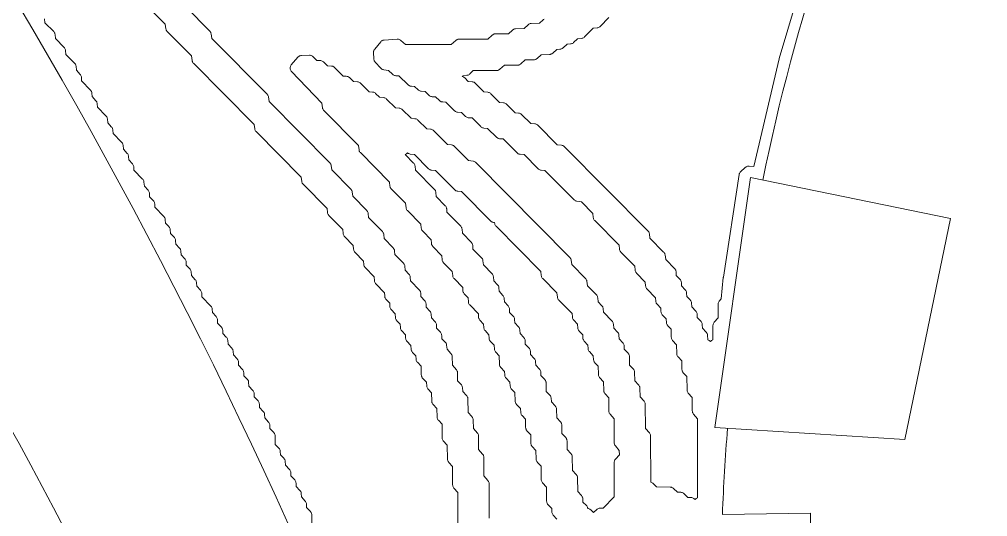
# Model space of a CAD drawing. Header units: inches. Extents: x 36 to 190, y -75 to 56.
# Drawn here: x 41.015 to 45.946, y 43.23 to 45.763 of the extents above; entities that cross this region are included whole.
import ezdxf

# ---------------------------------------------------------------- set-up
doc = ezdxf.new("R2010")
doc.units = ezdxf.units.IN
doc.layers.add('01_ORIGINAL_CAD', color=7, linetype='Continuous', lineweight=20)
doc.layers.add('02_APPROVED_PDF_OUTLINES', color=7, linetype='Continuous', lineweight=15)

# ---------------------------------------------------------------- blocks, each defined once
blk = doc.blocks.new('01_SCALLOP')
at = {"layer": '01_ORIGINAL_CAD'}
for points in [[(44.2832, 37.0838, 0.090917), (40.9305, 45.9685, -0.652582), (40.9305, 49.0108, -0.158741), (45.0035, 48.4251, -0.098355), (47.824, 46.2028), (47.7547, 46.078)], [(47.0869, 44.6297, -0.062406), (47.763, 46.0735), (45.5722, 47.2899, 0.058367), (44.8008, 44.9442, 0.058367)], [(44.6214, 43.6801, 0.010358), (44.595, 43.2412)]]:
    blk.add_lwpolyline(points, format="xyb", dxfattribs=at)
blk.add_lwpolyline([(45.7571, 44.7481), (44.7382, 44.9571), (44.5564, 43.6842), (45.5244, 43.6224)], close=True, dxfattribs=at)
for points in [[(45.0437, 43.247), (44.595, 43.2412)], [(44.8072, 41.4818), (44.7991, 41.881), (45.0612, 41.8863), (45.0437, 43.247)]]:
    blk.add_lwpolyline(points, dxfattribs=at)
blk.add_arc((22.064, 33.1953), 21.6191, 354.05829, 36.03187, dxfattribs=at)
at = {"layer": '02_APPROVED_PDF_OUTLINES'}
for points in [[(43.6874, 45.7646), (43.6845, 45.7627), (43.6819, 45.7604), (43.6646, 45.7432), (43.622, 45.7422), (43.6189, 45.7419), (43.6159, 45.7413), (43.613, 45.7403), (43.6102, 45.739), (43.6077, 45.7373), (43.6053, 45.7353), (43.5853, 45.7163), (43.5424, 45.7153), (43.5393, 45.715), (43.5363, 45.7144), (43.5334, 45.7134), (43.5307, 45.7121), (43.5281, 45.7104), (43.5257, 45.7084), (43.506, 45.6896), (43.4396, 45.6893), (43.4366, 45.6891), (43.4336, 45.6885), (43.4307, 45.6876), (43.428, 45.6863), (43.4254, 45.6848), (43.4231, 45.6829), (43.4003, 45.6627), (43.2539, 45.6623), (43.2508, 45.6621), (43.2479, 45.6615), (43.245, 45.6606), (43.2422, 45.6594), (43.2397, 45.6578), (43.2373, 45.6559), (43.2146, 45.6357), (42.9807, 45.6355), (42.9579, 45.6557), (42.9553, 45.6578), (42.9524, 45.6594), (42.9494, 45.6607), (42.9463, 45.6615), (42.943, 45.662), (42.9397, 45.662), (42.873, 45.6578), (42.8696, 45.6573), (42.8663, 45.6564), (42.8632, 45.6551), (42.8603, 45.6533), (42.8576, 45.6512), (42.8553, 45.6487), (42.8245, 45.6113), (42.8227, 45.6089), (42.8212, 45.6062), (42.8201, 45.6034), (42.8193, 45.6005), (42.8189, 45.5975), (42.8188, 45.5945), (42.82, 45.562), (42.8204, 45.5584), (42.8213, 45.5549), (42.8226, 45.5516), (42.8245, 45.5485), (42.8268, 45.5457), (42.8566, 45.5141), (42.859, 45.5118), (42.8618, 45.5098), (42.8648, 45.5083), (42.8679, 45.5072), (42.8712, 45.5065), (42.8943, 45.5032), (42.9156, 45.483), (42.9184, 45.4807), (42.9214, 45.4789), (42.9247, 45.4775), (42.9282, 45.4766), (42.9317, 45.4761), (42.9482, 45.4754), (42.9951, 45.4296), (42.9974, 45.4276), (42.9999, 45.4259), (43.0026, 45.4246), (43.0055, 45.4235), (43.0084, 45.4228), (43.0114, 45.4225), (43.0279, 45.4218), (43.0455, 45.4043), (43.0481, 45.4021), (43.051, 45.4002), (43.0541, 45.3988), (43.0574, 45.3977), (43.0609, 45.3972), (43.0809, 45.3954), (43.1016, 45.3758), (43.1044, 45.3735), (43.1074, 45.3716), (43.1107, 45.3702), (43.1142, 45.3693), (43.1177, 45.3689), (43.1345, 45.3682), (43.1548, 45.349), (43.1575, 45.3467), (43.1606, 45.3448), (43.1639, 45.3434), (43.1673, 45.3425), (43.1709, 45.3421), (43.1872, 45.3414), (43.2314, 45.2972), (43.234, 45.2949), (43.2369, 45.293), (43.2401, 45.2915), (43.2434, 45.2905), (43.2469, 45.29), (43.2669, 45.2882), (43.2876, 45.2685), (43.2904, 45.2663), (43.2934, 45.2644), (43.2967, 45.263), (43.3002, 45.2621), (43.3037, 45.2617), (43.3201, 45.261), (43.3643, 45.2168), (43.3669, 45.2145), (43.3698, 45.2126), (43.373, 45.2111), (43.3763, 45.2101), (43.3798, 45.2096), (43.3995, 45.2078), (43.4468, 45.1616), (43.4491, 45.1596), (43.4516, 45.1579), (43.4544, 45.1565), (43.4572, 45.1555), (43.4602, 45.1548), (43.4632, 45.1545), (43.4795, 45.1538), (43.5503, 45.0827), (43.5529, 45.0805), (43.5559, 45.0786), (43.559, 45.0771), (43.5624, 45.076), (43.5658, 45.0755), (43.5854, 45.0738), (43.6566, 45.0023), (43.6593, 45), (43.6622, 44.9981), (43.6654, 44.9966), (43.6687, 44.9956), (43.6721, 44.9951), (43.6917, 44.9933), (43.8404, 44.8433), (43.8429, 44.8412), (43.8455, 44.8394), (43.8484, 44.8379), (43.8515, 44.8369), (43.8547, 44.8362), (43.8773, 44.833), (43.9361, 44.7737), (43.9378, 44.7537), (43.9384, 44.7503), (43.9394, 44.747), (43.9408, 44.7439), (43.9427, 44.741), (43.9449, 44.7383), (44.0691, 44.6128), (44.0709, 44.5928), (44.0714, 44.5894), (44.0724, 44.5861), (44.0738, 44.583), (44.0757, 44.58), (44.078, 44.5774), (44.1489, 44.5055), (44.1507, 44.4855), (44.1512, 44.4821), (44.1522, 44.4788), (44.1537, 44.4757), (44.1555, 44.4728), (44.1578, 44.4702), (44.2022, 44.425), (44.2039, 44.405), (44.2045, 44.4016), (44.2055, 44.3983), (44.2069, 44.3952), (44.2088, 44.3923), (44.211, 44.3897), (44.255, 44.345), (44.2557, 44.3282), (44.2561, 44.3247), (44.257, 44.3213), (44.2584, 44.318), (44.2602, 44.315), (44.2624, 44.3122), (44.2816, 44.2917), (44.2824, 44.2745), (44.2828, 44.271), (44.2837, 44.2676), (44.285, 44.2644), (44.2869, 44.2613), (44.2891, 44.2586), (44.3087, 44.2376), (44.3105, 44.2172), (44.311, 44.2138), (44.312, 44.2106), (44.3134, 44.2074), (44.3153, 44.2046), (44.3175, 44.2019), (44.3345, 44.1844), (44.3349, 44.1441), (44.3351, 44.1405), (44.3359, 44.1371), (44.3372, 44.1338), (44.3389, 44.1306), (44.341, 44.1278), (44.3614, 44.1046), (44.3624, 44.0604), (44.3627, 44.0574), (44.3633, 44.0544), (44.3642, 44.0515), (44.3656, 44.0488), (44.3672, 44.0463), (44.3691, 44.0439), (44.3881, 44.0236), (44.3891, 43.9799), (44.3894, 43.9769), (44.39, 43.9739), (44.3909, 43.971), (44.3923, 43.9683), (44.3939, 43.9658), (44.3958, 43.9634), (44.4146, 43.9433), (44.415, 43.8758), (44.4153, 43.8722), (44.416, 43.8688), (44.4173, 43.8654), (44.419, 43.8623), (44.4212, 43.8595), (44.4414, 43.8364), (44.4417, 43.7685), (44.442, 43.7649), (44.4428, 43.7614), (44.4441, 43.7581), (44.4458, 43.755), (44.4479, 43.7521), (44.4681, 43.7291), (44.4688, 43.326), (44.4682, 43.3258), (44.4651, 43.3244), (44.4622, 43.3227), (44.4595, 43.3205), (44.4558, 43.317), (44.4521, 43.3205), (44.4493, 43.3227), (44.4463, 43.3245), (44.443, 43.3259), (44.4396, 43.3268), (44.4361, 43.3272), (44.4194, 43.3279), (44.3991, 43.3472), (44.3963, 43.3494), (44.3933, 43.3513), (44.39, 43.3527), (44.3865, 43.3536), (44.383, 43.354), (44.3663, 43.3547), (44.346, 43.374), (44.3436, 43.3759), (44.341, 43.3776), (44.3382, 43.379), (44.3352, 43.38), (44.3322, 43.3806), (44.3291, 43.3808), (44.2601, 43.3818), (44.2427, 43.3989), (44.2403, 43.4011), (44.2376, 43.4029), (44.2346, 43.4043), (44.2315, 43.4053), (44.2301, 43.4056), (44.2294, 43.6401), (44.2292, 43.6437), (44.2284, 43.6472), (44.2271, 43.6505), (44.2254, 43.6536), (44.2232, 43.6565), (44.2031, 43.6795), (44.2026, 43.8012), (44.2023, 43.8047), (44.2015, 43.8082), (44.2003, 43.8115), (44.1985, 43.8147), (44.1964, 43.8175), (44.176, 43.8408), (44.175, 43.8849), (44.1748, 43.8879), (44.1742, 43.8909), (44.1732, 43.8938), (44.1719, 43.8965), (44.1702, 43.8991), (44.1683, 43.9014), (44.1493, 43.9217), (44.1483, 43.9654), (44.1481, 43.9684), (44.1475, 43.9714), (44.1465, 43.9743), (44.1452, 43.977), (44.1435, 43.9796), (44.1416, 43.9819), (44.1226, 44.0022), (44.1216, 44.0459), (44.1214, 44.0489), (44.1208, 44.0519), (44.1198, 44.0548), (44.1185, 44.0575), (44.1168, 44.0601), (44.1149, 44.0624), (44.0957, 44.083), (44.095, 44.1001), (44.0946, 44.1036), (44.0937, 44.107), (44.0923, 44.1103), (44.0905, 44.1133), (44.0883, 44.1161), (44.0691, 44.1366), (44.0683, 44.1538), (44.0679, 44.1573), (44.067, 44.1607), (44.0657, 44.164), (44.0638, 44.167), (44.0616, 44.1697), (44.042, 44.1907), (44.0402, 44.2111), (44.0397, 44.2145), (44.0387, 44.2178), (44.0373, 44.2209), (44.0354, 44.2238), (44.0332, 44.2264), (43.9892, 44.2711), (43.9884, 44.2879), (43.988, 44.2914), (43.9871, 44.2948), (43.9858, 44.2981), (43.984, 44.3011), (43.9817, 44.3039), (43.9621, 44.3249), (43.9603, 44.3452), (43.9598, 44.3486), (43.9588, 44.3519), (43.9574, 44.3551), (43.9555, 44.358), (43.9533, 44.3606), (43.9084, 44.4062), (43.9051, 44.4293), (43.9045, 44.4324), (43.9034, 44.4354), (43.902, 44.4383), (43.9002, 44.441), (43.8981, 44.4434), (43.8285, 44.5136), (43.8253, 44.5366), (43.8246, 44.5397), (43.8236, 44.5427), (43.8222, 44.5456), (43.8204, 44.5483), (43.8183, 44.5507), (43.3396, 45.0335), (43.3371, 45.0356), (43.3345, 45.0374), (43.3316, 45.0389), (43.3285, 45.0399), (43.3253, 45.0406), (43.3027, 45.0438), (43.2309, 45.1158), (43.2283, 45.1181), (43.2253, 45.12), (43.2222, 45.1215), (43.2188, 45.1225), (43.2154, 45.1231), (43.1958, 45.1248), (43.1246, 45.1963), (43.1219, 45.1986), (43.119, 45.2005), (43.1159, 45.2019), (43.1125, 45.203), (43.1091, 45.2035), (43.0894, 45.2053), (43.0448, 45.2499), (43.0422, 45.2522), (43.0393, 45.2541), (43.0361, 45.2556), (43.0328, 45.2566), (43.0293, 45.2571), (43.0097, 45.2589), (42.9651, 45.3035), (42.9624, 45.3058), (42.9595, 45.3077), (42.9564, 45.3092), (42.953, 45.3102), (42.9496, 45.3108), (42.93, 45.3125), (42.8853, 45.3572), (42.8827, 45.3594), (42.8798, 45.3613), (42.8766, 45.3628), (42.8733, 45.3638), (42.8699, 45.3644), (42.8499, 45.3661), (42.8291, 45.3858), (42.8263, 45.3881), (42.8233, 45.3899), (42.82, 45.3913), (42.8165, 45.3922), (42.813, 45.3927), (42.7967, 45.3934), (42.7525, 45.4376), (42.7498, 45.4399), (42.7469, 45.4418), (42.7438, 45.4432), (42.7404, 45.4443), (42.737, 45.4448), (42.717, 45.4466), (42.6962, 45.4662), (42.6935, 45.4685), (42.6904, 45.4704), (42.6871, 45.4718), (42.6837, 45.4727), (42.6801, 45.4731), (42.6638, 45.4738), (42.6196, 45.518), (42.617, 45.5203), (42.614, 45.5222), (42.6109, 45.5237), (42.6076, 45.5247), (42.6041, 45.5252), (42.5841, 45.527), (42.5634, 45.5467), (42.5606, 45.5489), (42.5575, 45.5508), (42.5543, 45.5522), (42.5508, 45.5531), (42.5473, 45.5535), (42.5305, 45.5542), (42.5102, 45.5735), (42.5077, 45.5756), (42.5049, 45.5773), (42.5019, 45.5787), (42.4987, 45.5797), (42.4954, 45.5802), (42.4921, 45.5803), (42.4514, 45.5789), (42.448, 45.5785), (42.4446, 45.5777), (42.4414, 45.5764), (42.4384, 45.5746), (42.4356, 45.5725), (42.4332, 45.57), (42.4001, 45.5307), (42.3981, 45.528), (42.3965, 45.5251), (42.3953, 45.522), (42.3946, 45.5188), (42.3942, 45.5155), (42.3943, 45.5121), (42.3949, 45.5089), (42.3959, 45.5057), (42.3972, 45.5027), (42.399, 45.4999), (42.4011, 45.4973), (42.5552, 45.336), (42.5584, 45.3128), (42.5591, 45.3096), (42.5601, 45.3066), (42.5616, 45.3037), (42.5633, 45.3011), (42.5654, 45.2987), (42.7414, 45.1212), (42.7447, 45.0982), (42.7453, 45.0951), (42.7463, 45.092), (42.7478, 45.0892), (42.7496, 45.0865), (42.7517, 45.0841), (42.9005, 44.934), (42.9023, 44.914), (42.9028, 44.9106), (42.9038, 44.9073), (42.9053, 44.9042), (42.9071, 44.9013), (42.9094, 44.8986), (42.9809, 44.8262), (42.9841, 44.8031), (42.9848, 44.8), (42.9858, 44.797), (42.9872, 44.7941), (42.989, 44.7914), (42.9911, 44.789), (43.0602, 44.7194), (43.062, 44.6994), (43.0625, 44.696), (43.0635, 44.6927), (43.0649, 44.6896), (43.0668, 44.6867), (43.069, 44.6841), (43.113, 44.6394), (43.1138, 44.6226), (43.1141, 44.6196), (43.1147, 44.6167), (43.1158, 44.6138), (43.1171, 44.6111), (43.1188, 44.6086), (43.1207, 44.6063), (43.1667, 44.5586), (43.1684, 44.5384), (43.169, 44.535), (43.17, 44.5317), (43.1714, 44.5286), (43.1733, 44.5257), (43.1755, 44.5231), (43.2199, 44.478), (43.2217, 44.458), (43.2222, 44.4546), (43.2232, 44.4513), (43.2247, 44.4481), (43.2265, 44.4452), (43.2288, 44.4426), (43.2727, 44.3979), (43.2735, 44.3811), (43.2739, 44.3776), (43.2748, 44.3742), (43.2762, 44.371), (43.278, 44.3679), (43.2802, 44.3652), (43.2998, 44.3442), (43.3016, 44.3238), (43.3021, 44.3204), (43.3031, 44.3171), (43.3046, 44.314), (43.3064, 44.3111), (43.3087, 44.3085), (43.3526, 44.2638), (43.3534, 44.247), (43.3538, 44.2435), (43.3547, 44.2401), (43.356, 44.2368), (43.3579, 44.2338), (43.3601, 44.231), (43.3793, 44.2105), (43.38, 44.1933), (43.3804, 44.1898), (43.3813, 44.1864), (43.3827, 44.1832), (43.3845, 44.1801), (43.3867, 44.1774), (43.4059, 44.1568), (43.4067, 44.1397), (43.4071, 44.1362), (43.408, 44.1327), (43.4093, 44.1295), (43.4111, 44.1265), (43.4134, 44.1237), (43.433, 44.1027), (43.4348, 44.0824), (43.4353, 44.079), (43.4363, 44.0757), (43.4377, 44.0726), (43.4395, 44.0697), (43.4418, 44.0671), (43.459, 44.0494), (43.46, 44.006), (43.4602, 44.003), (43.4609, 44.0001), (43.4618, 43.9972), (43.4632, 43.9945), (43.4648, 43.9919), (43.4667, 43.9896), (43.4859, 43.969), (43.4867, 43.9519), (43.4871, 43.9483), (43.488, 43.9449), (43.4893, 43.9417), (43.4911, 43.9386), (43.4934, 43.9359), (43.513, 43.9149), (43.5147, 43.8945), (43.5153, 43.8912), (43.5163, 43.8879), (43.5177, 43.8848), (43.5195, 43.8819), (43.5218, 43.8793), (43.539, 43.8616), (43.54, 43.8182), (43.5402, 43.8152), (43.5409, 43.8122), (43.5418, 43.8094), (43.5431, 43.8066), (43.5448, 43.8041), (43.5467, 43.8017), (43.5663, 43.7808), (43.5681, 43.7604), (43.5686, 43.757), (43.5696, 43.7537), (43.571, 43.7506), (43.5729, 43.7477), (43.5751, 43.7451), (43.5923, 43.7274), (43.5933, 43.6841), (43.5936, 43.681), (43.5942, 43.6781), (43.5952, 43.6752), (43.5965, 43.6725), (43.5981, 43.6699), (43.6, 43.6676), (43.619, 43.6473), (43.62, 43.6036), (43.6203, 43.6005), (43.6209, 43.5976), (43.6219, 43.5947), (43.6232, 43.592), (43.6248, 43.5894), (43.6267, 43.5871), (43.6457, 43.5668), (43.6467, 43.5231), (43.647, 43.52), (43.6476, 43.5171), (43.6486, 43.5142), (43.6499, 43.5115), (43.6515, 43.5089), (43.6534, 43.5066), (43.6722, 43.4864), (43.6726, 43.419), (43.6729, 43.4154), (43.6737, 43.4119), (43.6749, 43.4086), (43.6767, 43.4055), (43.6788, 43.4026), (43.6991, 43.3795), (43.7002, 43.3086), (43.7005, 43.3055), (43.7011, 43.3025), (43.702, 43.2996), (43.7033, 43.2968), (43.705, 43.2943), (43.7069, 43.2919), (43.7261, 43.2714), (43.7269, 43.2542), (43.7273, 43.2507), (43.7282, 43.2473), (43.7296, 43.244), (43.7314, 43.241), (43.7336, 43.2382), (43.7528, 43.2177)], [(43.4076, 43.2221), (43.407, 43.3979), (43.4067, 43.4015), (43.406, 43.405), (43.4047, 43.4083), (43.403, 43.4115), (43.4008, 43.4143), (43.3807, 43.4374), (43.3802, 43.5322), (43.3799, 43.5357), (43.3792, 43.5392), (43.3779, 43.5425), (43.3762, 43.5457), (43.374, 43.5485), (43.3538, 43.5716), (43.3535, 43.6395), (43.3532, 43.6431), (43.3524, 43.6465), (43.3512, 43.6499), (43.3494, 43.653), (43.3473, 43.6558), (43.3269, 43.6791), (43.3259, 43.7232), (43.3257, 43.7263), (43.325, 43.7292), (43.3241, 43.7321), (43.3228, 43.7348), (43.3211, 43.7374), (43.3192, 43.7397), (43.3003, 43.76), (43.2992, 43.8304), (43.2989, 43.8335), (43.2983, 43.8365), (43.2974, 43.8394), (43.296, 43.8421), (43.2944, 43.8447), (43.2925, 43.8471), (43.2729, 43.8681), (43.2711, 43.8884), (43.2705, 43.8918), (43.2695, 43.8951), (43.2681, 43.8982), (43.2663, 43.9011), (43.2641, 43.9037), (43.247, 43.9212), (43.2467, 43.9616), (43.2464, 43.9651), (43.2456, 43.9686), (43.2444, 43.9719), (43.2426, 43.975), (43.2405, 43.9778), (43.2201, 44.0011), (43.2191, 44.0452), (43.2189, 44.0483), (43.2183, 44.0512), (43.2173, 44.0541), (43.216, 44.0568), (43.2143, 44.0594), (43.2124, 44.0617), (43.1928, 44.0827), (43.191, 44.1031), (43.1905, 44.1065), (43.1895, 44.1098), (43.1881, 44.1129), (43.1862, 44.1158), (43.184, 44.1184), (43.1666, 44.1363), (43.1658, 44.1531), (43.1654, 44.1566), (43.1645, 44.16), (43.1631, 44.1633), (43.1613, 44.1663), (43.1591, 44.1691), (43.1399, 44.1896), (43.1392, 44.2068), (43.1388, 44.2103), (43.1379, 44.2137), (43.1365, 44.2169), (43.1347, 44.22), (43.1325, 44.2227), (43.1133, 44.2433), (43.1125, 44.2604), (43.1121, 44.2639), (43.1112, 44.2673), (43.1099, 44.2706), (43.108, 44.2736), (43.1058, 44.2764), (43.0866, 44.2969), (43.0859, 44.3141), (43.0855, 44.3176), (43.0846, 44.321), (43.0832, 44.3243), (43.0814, 44.3273), (43.0792, 44.33), (43.06, 44.3506), (43.0592, 44.3677), (43.0589, 44.3707), (43.0582, 44.3737), (43.0572, 44.3765), (43.0559, 44.3792), (43.0542, 44.3817), (43.0523, 44.384), (43.0067, 44.4313), (43.006, 44.4482), (43.0056, 44.4517), (43.0047, 44.4551), (43.0033, 44.4584), (43.0015, 44.4614), (42.9993, 44.4642), (42.9797, 44.4852), (42.9779, 44.5055), (42.9774, 44.5089), (42.9764, 44.5122), (42.9749, 44.5154), (42.9731, 44.5183), (42.9708, 44.5209), (42.9268, 44.5656), (42.9261, 44.5824), (42.9258, 44.5854), (42.9251, 44.5883), (42.9241, 44.5911), (42.9228, 44.5938), (42.9211, 44.5963), (42.9191, 44.5986), (42.8732, 44.6463), (42.8714, 44.6665), (42.8709, 44.6699), (42.8699, 44.6732), (42.8684, 44.6763), (42.8666, 44.6792), (42.8643, 44.6819), (42.7933, 44.7538), (42.7916, 44.7738), (42.791, 44.7772), (42.79, 44.7805), (42.7886, 44.7836), (42.7867, 44.7865), (42.7845, 44.7892), (42.713, 44.8616), (42.7098, 44.8847), (42.7091, 44.8878), (42.7081, 44.8908), (42.7066, 44.8937), (42.7049, 44.8964), (42.7027, 44.8988), (42.6066, 44.9958), (42.6033, 45.0188), (42.6027, 45.0219), (42.6016, 45.0249), (42.6002, 45.0278), (42.5984, 45.0305), (42.5963, 45.0329), (42.2874, 45.3445), (42.2841, 45.3675), (42.2835, 45.3706), (42.2824, 45.3736), (42.281, 45.3765), (42.2792, 45.3792), (42.2771, 45.3816), (41.9948, 45.6663), (41.9915, 45.6893), (41.9909, 45.6925), (41.9898, 45.6955), (41.9884, 45.6984), (41.9866, 45.701), (41.9845, 45.7034), (41.8622, 45.8268)], [(41.6866, 45.8103), (41.7581, 45.7378), (41.7613, 45.7148), (41.762, 45.7117), (41.763, 45.7086), (41.7645, 45.7058), (41.7662, 45.7031), (41.7683, 45.7007), (41.8911, 45.5768), (41.8944, 45.5539), (41.895, 45.5507), (41.8961, 45.5477), (41.8975, 45.5448), (41.8993, 45.5421), (41.9014, 45.5397), (42.2103, 45.2282), (42.2136, 45.2052), (42.2142, 45.202), (42.2153, 45.199), (42.2167, 45.1961), (42.2185, 45.1935), (42.2206, 45.191), (42.4497, 44.9599), (42.453, 44.9369), (42.4536, 44.9338), (42.4547, 44.9308), (42.4561, 44.9279), (42.4579, 44.9252), (42.46, 44.9228), (42.5823, 44.7995), (42.584, 44.7796), (42.5845, 44.7762), (42.5856, 44.7728), (42.587, 44.7697), (42.5889, 44.7668), (42.5911, 44.7642), (42.6621, 44.6923), (42.6638, 44.6723), (42.6644, 44.6689), (42.6654, 44.6656), (42.6668, 44.6624), (42.6687, 44.6595), (42.6709, 44.6569), (42.7153, 44.6118), (42.7171, 44.5918), (42.7176, 44.5884), (42.7186, 44.5851), (42.7201, 44.582), (42.7219, 44.5791), (42.7242, 44.5764), (42.7681, 44.5317), (42.7689, 44.515), (42.7692, 44.512), (42.7699, 44.509), (42.7709, 44.5062), (42.7722, 44.5035), (42.7739, 44.501), (42.7759, 44.4987), (42.8218, 44.451), (42.8236, 44.4308), (42.8241, 44.4274), (42.8251, 44.4241), (42.8266, 44.421), (42.8284, 44.4181), (42.8307, 44.4155), (42.8746, 44.3708), (42.8754, 44.354), (42.8758, 44.3505), (42.8767, 44.3471), (42.878, 44.3438), (42.8799, 44.3408), (42.8821, 44.338), (42.9013, 44.3175), (42.902, 44.3003), (42.9024, 44.2968), (42.9033, 44.2934), (42.9047, 44.2902), (42.9065, 44.2871), (42.9087, 44.2844), (42.9283, 44.2634), (42.9301, 44.243), (42.9306, 44.2396), (42.9316, 44.2364), (42.9331, 44.2332), (42.9349, 44.2304), (42.9371, 44.2278), (42.9546, 44.2099), (42.9553, 44.193), (42.9557, 44.1895), (42.9566, 44.1861), (42.958, 44.1828), (42.9598, 44.1798), (42.962, 44.1771), (42.9812, 44.1565), (42.982, 44.1394), (42.9824, 44.1358), (42.9833, 44.1324), (42.9846, 44.1292), (42.9864, 44.1261), (42.9887, 44.1234), (43.0083, 44.1024), (43.01, 44.082), (43.0106, 44.0787), (43.0116, 44.0754), (43.013, 44.0723), (43.0148, 44.0694), (43.0171, 44.0668), (43.0345, 44.0489), (43.0353, 44.032), (43.0357, 44.0285), (43.0366, 44.0251), (43.0379, 44.0219), (43.0397, 44.0188), (43.042, 44.0161), (43.0609, 43.9958), (43.0619, 43.9521), (43.0622, 43.949), (43.0628, 43.9461), (43.0638, 43.9432), (43.0651, 43.9405), (43.0667, 43.9379), (43.0687, 43.9356), (43.0882, 43.9146), (43.09, 43.8942), (43.0906, 43.8908), (43.0916, 43.8876), (43.093, 43.8844), (43.0948, 43.8816), (43.097, 43.879), (43.1143, 43.8613), (43.1153, 43.8179), (43.1155, 43.8149), (43.1161, 43.8119), (43.1171, 43.809), (43.1184, 43.8063), (43.1201, 43.8038), (43.122, 43.8014), (43.141, 43.7811), (43.142, 43.7374), (43.1422, 43.7344), (43.1428, 43.7314), (43.1438, 43.7285), (43.1451, 43.7258), (43.1468, 43.7233), (43.1487, 43.7209), (43.1675, 43.7008), (43.1679, 43.6333), (43.1681, 43.6297), (43.1689, 43.6263), (43.1702, 43.6229), (43.1719, 43.6198), (43.1741, 43.617), (43.1943, 43.5938), (43.1955, 43.5229), (43.1957, 43.5199), (43.1963, 43.5169), (43.1973, 43.5139), (43.1986, 43.5112), (43.2002, 43.5086), (43.2022, 43.5062), (43.221, 43.4861), (43.2214, 43.3918), (43.2217, 43.3882), (43.2225, 43.3848), (43.2237, 43.3814), (43.2255, 43.3783), (43.2276, 43.3755), (43.2478, 43.3524), (43.2484, 43.1771)], [(42.505, 43.1961), (42.504, 43.2395), (42.5037, 43.2425), (42.5031, 43.2455), (42.5021, 43.2484), (42.5008, 43.2511), (42.4992, 43.2537), (42.4972, 43.256), (42.4781, 43.2765), (42.4773, 43.2937), (42.4769, 43.2972), (42.476, 43.3006), (42.4746, 43.3039), (42.4728, 43.3069), (42.4706, 43.3097), (42.4514, 43.3302), (42.4507, 43.3474), (42.4502, 43.3509), (42.4494, 43.3543), (42.448, 43.3575), (42.4462, 43.3606), (42.444, 43.3633), (42.4248, 43.3839), (42.424, 43.401), (42.4236, 43.4045), (42.4227, 43.4079), (42.4213, 43.4112), (42.4195, 43.4142), (42.4173, 43.417), (42.3981, 43.4375), (42.3974, 43.4547), (42.397, 43.4582), (42.3961, 43.4616), (42.3947, 43.4649), (42.3929, 43.4679), (42.3907, 43.4706), (42.3711, 43.4916), (42.3693, 43.512), (42.3687, 43.5154), (42.3677, 43.5187), (42.3663, 43.5218), (42.3645, 43.5247), (42.3623, 43.5273), (42.3448, 43.5452), (42.3441, 43.562), (42.3437, 43.5655), (42.3428, 43.5689), (42.3414, 43.5722), (42.3396, 43.5752), (42.3374, 43.578), (42.3184, 43.5983), (42.3174, 43.642), (42.3171, 43.645), (42.3165, 43.648), (42.3155, 43.6508), (42.3142, 43.6536), (42.3126, 43.6561), (42.3107, 43.6585), (42.2915, 43.679), (42.2907, 43.6962), (42.2903, 43.6997), (42.2894, 43.7031), (42.2881, 43.7063), (42.2862, 43.7094), (42.284, 43.7121), (42.2648, 43.7327), (42.2641, 43.7498), (42.2637, 43.7533), (42.2628, 43.7567), (42.2614, 43.76), (42.2596, 43.763), (42.2574, 43.7658), (42.2382, 43.7863), (42.2374, 43.8035), (42.237, 43.807), (42.2361, 43.8104), (42.2348, 43.8137), (42.2329, 43.8167), (42.2307, 43.8194), (42.2115, 43.84), (42.2108, 43.8571), (42.2104, 43.8607), (42.2095, 43.8641), (42.2081, 43.8673), (42.2063, 43.8704), (42.2041, 43.8731), (42.1845, 43.8941), (42.1827, 43.9145), (42.1822, 43.9178), (42.1812, 43.9211), (42.1797, 43.9242), (42.1779, 43.9271), (42.1757, 43.9297), (42.1582, 43.9476), (42.1575, 43.9645), (42.1571, 43.968), (42.1562, 43.9714), (42.1548, 43.9746), (42.153, 43.9777), (42.1508, 43.9804), (42.1316, 44.001), (42.1308, 44.0181), (42.1304, 44.0216), (42.1295, 44.025), (42.1282, 44.0283), (42.1264, 44.0313), (42.1241, 44.0341), (42.105, 44.0546), (42.1042, 44.0718), (42.1038, 44.0753), (42.1029, 44.0787), (42.1015, 44.082), (42.0997, 44.085), (42.0975, 44.0877), (42.0779, 44.1087), (42.0761, 44.1291), (42.0756, 44.1325), (42.0746, 44.1358), (42.0732, 44.1389), (42.0713, 44.1418), (42.0691, 44.1444), (42.0517, 44.1623), (42.0509, 44.1791), (42.0505, 44.1826), (42.0496, 44.186), (42.0482, 44.1893), (42.0464, 44.1923), (42.0442, 44.1951), (42.025, 44.2156), (42.0243, 44.2328), (42.0239, 44.2363), (42.023, 44.2397), (42.0216, 44.2429), (42.0198, 44.246), (42.0176, 44.2487), (41.9984, 44.2693), (41.9976, 44.2864), (41.9973, 44.2894), (41.9966, 44.2923), (41.9956, 44.2952), (41.9943, 44.2979), (41.9926, 44.3004), (41.9906, 44.3027), (41.9451, 44.35), (41.9444, 44.3669), (41.944, 44.3704), (41.9431, 44.3738), (41.9417, 44.3771), (41.9399, 44.3801), (41.9377, 44.3829), (41.9185, 44.4034), (41.9177, 44.4206), (41.9173, 44.4241), (41.9164, 44.4275), (41.9151, 44.4307), (41.9132, 44.4338), (41.911, 44.4365), (41.8914, 44.4575), (41.8896, 44.4779), (41.8891, 44.4813), (41.8881, 44.4845), (41.8867, 44.4877), (41.8848, 44.4905), (41.8826, 44.4931), (41.8652, 44.511), (41.8644, 44.5279), (41.864, 44.5314), (41.8631, 44.5348), (41.8618, 44.5381), (41.8599, 44.5411), (41.8577, 44.5438), (41.8385, 44.5644), (41.8378, 44.5815), (41.8374, 44.5851), (41.8365, 44.5885), (41.8351, 44.5917), (41.8333, 44.5948), (41.8311, 44.5975), (41.8119, 44.618), (41.8111, 44.6352), (41.8107, 44.6387), (41.8098, 44.6421), (41.8085, 44.6454), (41.8067, 44.6484), (41.8044, 44.6512), (41.7848, 44.6721), (41.783, 44.6925), (41.7825, 44.6959), (41.7815, 44.6992), (41.7801, 44.7023), (41.7783, 44.7052), (41.776, 44.7078), (41.7586, 44.7257), (41.7578, 44.7425), (41.7575, 44.7455), (41.7569, 44.7484), (41.7558, 44.7513), (41.7545, 44.754), (41.7528, 44.7565), (41.7509, 44.7588), (41.7054, 44.8061), (41.7046, 44.823), (41.7042, 44.8265), (41.7033, 44.8299), (41.7019, 44.8332), (41.7001, 44.8362), (41.6979, 44.839), (41.6787, 44.8595), (41.678, 44.8767), (41.6776, 44.8802), (41.6767, 44.8836), (41.6753, 44.8868), (41.6735, 44.8899), (41.6713, 44.8926), (41.6517, 44.9136), (41.6499, 44.934), (41.6493, 44.9374), (41.6483, 44.9407), (41.6469, 44.9438), (41.645, 44.9467), (41.6428, 44.9493), (41.5988, 44.994), (41.5981, 45.0108), (41.5977, 45.0143), (41.5968, 45.0177), (41.5954, 45.021), (41.5936, 45.024), (41.5914, 45.0268), (41.5722, 45.0473), (41.5714, 45.0645), (41.571, 45.068), (41.5701, 45.0714), (41.5688, 45.0746), (41.5669, 45.0777), (41.5647, 45.0804), (41.5451, 45.1014), (41.5433, 45.1218), (41.5428, 45.1252), (41.5418, 45.1285), (41.5404, 45.1316), (41.5385, 45.1345), (41.5362, 45.1371), (41.4923, 45.1818), (41.4915, 45.1986), (41.4911, 45.2021), (41.4902, 45.2055), (41.4889, 45.2088), (41.4871, 45.2118), (41.4848, 45.2146), (41.4652, 45.2356), (41.4634, 45.2559), (41.4629, 45.2593), (41.4619, 45.2626), (41.4605, 45.2658), (41.4586, 45.2687), (41.4564, 45.2713), (41.4124, 45.316), (41.4116, 45.3328), (41.4112, 45.3363), (41.4103, 45.3397), (41.409, 45.3429), (41.4072, 45.346), (41.4049, 45.3487), (41.3858, 45.3692), (41.385, 45.3864), (41.3847, 45.3894), (41.384, 45.3923), (41.383, 45.3952), (41.3816, 45.3978), (41.38, 45.4003), (41.378, 45.4026), (41.3325, 45.4499), (41.3318, 45.4669), (41.3314, 45.4704), (41.3305, 45.4738), (41.3291, 45.4771), (41.3273, 45.4801), (41.3251, 45.4828), (41.3055, 45.5038), (41.3037, 45.5242), (41.3031, 45.5276), (41.3021, 45.5309), (41.3007, 45.534), (41.2988, 45.5369), (41.2966, 45.5395), (41.2522, 45.5847), (41.2504, 45.6047), (41.2499, 45.6081), (41.2489, 45.6114), (41.2474, 45.6145), (41.2456, 45.6174), (41.2433, 45.62), (41.1989, 45.6652), (41.1972, 45.6852), (41.1966, 45.6886), (41.1956, 45.6919), (41.1942, 45.695), (41.1923, 45.6979), (41.1901, 45.7005), (41.1457, 45.7456), (41.1439, 45.7656)], [(45.0605, 46.1567), (44.8845, 45.5639), (44.8841, 45.5625), (44.7552, 45.0128), (44.7316, 45.0156), (44.7284, 45.0157), (44.7253, 45.0155), (44.7223, 45.0149), (44.7193, 45.0139), (44.7165, 45.0126), (44.7139, 45.0109), (44.7115, 45.0089), (44.688, 44.9867), (44.6857, 44.9843), (44.6838, 44.9816), (44.6823, 44.9787), (44.6812, 44.9756), (44.6805, 44.9723), (44.6, 44.4493), (44.5998, 44.448), (44.5892, 44.3398), (44.5789, 44.3269), (44.577, 44.3241), (44.5755, 44.3212), (44.5743, 44.318), (44.5737, 44.3147), (44.5734, 44.3113), (44.5733, 44.2434), (44.5532, 44.2203), (44.5511, 44.2175), (44.5494, 44.2143), (44.5481, 44.211), (44.5474, 44.2075), (44.5471, 44.2039), (44.547, 44.1313), (44.5463, 44.1311), (44.5432, 44.1297), (44.5403, 44.1279), (44.5376, 44.1258), (44.5339, 44.1223), (44.5302, 44.1258), (44.5275, 44.1279), (44.5246, 44.1297), (44.5215, 44.131), (44.5202, 44.1314), (44.5196, 44.1537), (44.5193, 44.1567), (44.5187, 44.1596), (44.5177, 44.1625), (44.5164, 44.1652), (44.5148, 44.1677), (44.5129, 44.1701), (44.4937, 44.1906), (44.4929, 44.2078), (44.4925, 44.2113), (44.4916, 44.2147), (44.4903, 44.218), (44.4885, 44.221), (44.4862, 44.2237), (44.467, 44.2443), (44.4663, 44.2614), (44.4659, 44.2649), (44.465, 44.2684), (44.4636, 44.2716), (44.4618, 44.2746), (44.4596, 44.2774), (44.44, 44.2984), (44.4382, 44.3188), (44.4377, 44.3221), (44.4367, 44.3254), (44.4352, 44.3285), (44.4334, 44.3314), (44.4312, 44.334), (44.4137, 44.3519), (44.413, 44.3688), (44.4126, 44.3723), (44.4117, 44.3757), (44.4103, 44.3789), (44.4085, 44.382), (44.4063, 44.3847), (44.3871, 44.4053), (44.3863, 44.4224), (44.3859, 44.4259), (44.385, 44.4293), (44.3837, 44.4326), (44.3819, 44.4356), (44.3796, 44.4384), (44.3605, 44.4589), (44.3597, 44.4761), (44.3594, 44.4791), (44.3587, 44.482), (44.3577, 44.4848), (44.3563, 44.4875), (44.3547, 44.49), (44.3527, 44.4923), (44.3063, 44.5406), (44.303, 44.5638), (44.3024, 44.5669), (44.3013, 44.5699), (44.2999, 44.5728), (44.2981, 44.5755), (44.296, 44.5779), (44.2264, 44.6481), (44.2232, 44.6711), (44.2225, 44.6742), (44.2215, 44.6772), (44.2201, 44.6801), (44.2183, 44.6828), (44.2162, 44.6852), (43.7907, 45.1143), (43.7882, 45.1165), (43.7856, 45.1183), (43.7827, 45.1197), (43.7796, 45.1208), (43.7764, 45.1215), (43.7538, 45.1247), (43.6554, 45.2235), (43.6528, 45.2258), (43.6499, 45.2277), (43.6467, 45.2292), (43.6434, 45.2302), (43.6399, 45.2308), (43.6201, 45.2325), (43.5728, 45.2788), (43.5705, 45.2807), (43.568, 45.2824), (43.5653, 45.2838), (43.5624, 45.2849), (43.5595, 45.2855), (43.5564, 45.2859), (43.5401, 45.2866), (43.4959, 45.3308), (43.4933, 45.3331), (43.4904, 45.335), (43.4872, 45.3364), (43.4839, 45.3374), (43.4804, 45.338), (43.4608, 45.3397), (43.4162, 45.3844), (43.4135, 45.3867), (43.4106, 45.3886), (43.4075, 45.39), (43.4041, 45.3911), (43.4007, 45.3916), (43.3811, 45.3934), (43.3364, 45.438), (43.3338, 45.4403), (43.3309, 45.4422), (43.3277, 45.4437), (43.3244, 45.4447), (43.321, 45.4452), (43.3013, 45.447), (43.2832, 45.4649), (43.2808, 45.467), (43.278, 45.4688), (43.2751, 45.4703), (43.272, 45.4713), (43.2706, 45.4716), (43.2706, 45.472), (43.2747, 45.4761), (43.2943, 45.4779), (43.2977, 45.4785), (43.301, 45.4795), (43.3042, 45.4809), (43.3071, 45.4828), (43.3097, 45.4851), (43.3268, 45.5021), (43.4459, 45.5025), (43.4489, 45.5027), (43.4519, 45.5032), (43.4547, 45.5041), (43.4575, 45.5054), (43.4601, 45.507), (43.4624, 45.5088), (43.4852, 45.5291), (43.5521, 45.5294), (43.5551, 45.5296), (43.558, 45.5302), (43.5609, 45.5311), (43.5636, 45.5323), (43.5662, 45.5339), (43.5686, 45.5357), (43.5915, 45.5562), (43.6349, 45.5572), (43.638, 45.5574), (43.641, 45.5581), (43.6439, 45.5591), (43.6467, 45.5604), (43.6492, 45.5621), (43.6516, 45.5641), (43.6716, 45.5831), (43.7145, 45.5841), (43.7176, 45.5843), (43.7206, 45.585), (43.7235, 45.586), (43.7263, 45.5873), (43.7288, 45.589), (43.7312, 45.591), (43.7514, 45.6102), (43.7681, 45.611), (43.7717, 45.6114), (43.7751, 45.6123), (43.7784, 45.6137), (43.7815, 45.6156), (43.7842, 45.6178), (43.8044, 45.6371), (43.8211, 45.6379), (43.8247, 45.6383), (43.8281, 45.6392), (43.8314, 45.6406), (43.8345, 45.6425), (43.8373, 45.6447), (43.8579, 45.6644), (43.8779, 45.6662), (43.8813, 45.6668), (43.8847, 45.6678), (43.8878, 45.6693), (43.8908, 45.6712), (43.8934, 45.6735), (43.9378, 45.7182), (43.9574, 45.72), (43.9609, 45.7205), (43.9642, 45.7215), (43.9674, 45.723), (43.9703, 45.7249), (43.9729, 45.7272), (44.0174, 45.7719)]]:
    blk.add_lwpolyline(points, dxfattribs=at)
blk.add_lwpolyline([(42.9918, 45.0832), (42.993, 45.0821), (42.9957, 45.0803), (42.9986, 45.0789), (43.0016, 45.0778), (43.0048, 45.0771), (43.0275, 45.0739), (43.0992, 45.0019), (43.1018, 44.9996), (43.1048, 44.9977), (43.1079, 44.9962), (43.1113, 44.9952), (43.1147, 44.9946), (43.1343, 44.9929), (43.2321, 44.8946), (43.2348, 44.8923), (43.2377, 44.8904), (43.2409, 44.889), (43.2442, 44.8879), (43.2476, 44.8874), (43.2672, 44.8856), (43.4159, 44.7357), (43.4181, 44.7337), (43.4206, 44.732), (43.4232, 44.7306), (43.4259, 44.7295), (43.4288, 44.7287), (43.4346, 44.7276), (43.4357, 44.7217), (43.4367, 44.7181), (43.4382, 44.7147), (43.4401, 44.7116), (43.4425, 44.7088), (43.6712, 44.4782), (43.6729, 44.4583), (43.6735, 44.4549), (43.6745, 44.4516), (43.6759, 44.4485), (43.6778, 44.4455), (43.68, 44.4429), (43.7515, 44.3705), (43.7548, 44.3474), (43.7554, 44.3443), (43.7565, 44.3413), (43.7579, 44.3384), (43.7597, 44.3357), (43.7618, 44.3333), (43.8304, 44.2641), (43.8312, 44.2473), (43.8316, 44.2438), (43.8325, 44.2404), (43.8338, 44.2372), (43.8357, 44.2341), (43.8379, 44.2314), (43.8575, 44.2104), (43.8593, 44.19), (43.8598, 44.1867), (43.8608, 44.1834), (43.8622, 44.1803), (43.8641, 44.1774), (43.8663, 44.1748), (43.8837, 44.1569), (43.8845, 44.14), (43.8849, 44.1365), (43.8858, 44.1331), (43.8871, 44.1299), (43.8889, 44.1268), (43.8912, 44.1241), (43.9103, 44.1035), (43.9111, 44.0864), (43.9115, 44.0829), (43.9124, 44.0794), (43.9138, 44.0762), (43.9156, 44.0732), (43.9178, 44.0704), (43.9374, 44.0494), (43.9392, 44.0291), (43.9397, 44.0257), (43.9407, 44.0224), (43.9422, 44.0193), (43.944, 44.0164), (43.9462, 44.0138), (43.9633, 43.9963), (43.9636, 43.9559), (43.9639, 43.9524), (43.9646, 43.9489), (43.9659, 43.9456), (43.9676, 43.9425), (43.9698, 43.9396), (43.9901, 43.9164), (43.9911, 43.8722), (43.9914, 43.8692), (43.992, 43.8663), (43.993, 43.8634), (43.9943, 43.8607), (43.9959, 43.8581), (43.9979, 43.8558), (44.0167, 43.8356), (44.017, 43.7681), (44.0173, 43.7646), (44.0181, 43.7611), (44.0193, 43.7578), (44.0211, 43.7547), (44.0232, 43.7518), (44.0434, 43.7288), (44.0439, 43.6072), (44.0442, 43.6036), (44.0449, 43.6001), (44.0462, 43.5968), (44.0479, 43.5936), (44.0501, 43.5908), (44.0702, 43.5678), (44.0703, 43.5452), (44.0502, 43.5221), (44.0481, 43.5193), (44.0463, 43.5161), (44.0451, 43.5128), (44.0443, 43.5093), (44.0441, 43.5057), (44.0441, 43.3313), (43.9875, 43.2739), (43.9712, 43.2732), (43.9677, 43.2727), (43.9642, 43.2718), (43.9609, 43.2704), (43.9579, 43.2686), (43.9551, 43.2663), (43.9386, 43.2505), (43.9245, 43.2645), (43.922, 43.2666), (43.9193, 43.2684), (43.9163, 43.2699), (43.9132, 43.2709), (43.91, 43.2715), (43.9093, 43.2716), (43.9092, 43.2725), (43.9086, 43.2757), (43.9076, 43.2788), (43.9062, 43.2817), (43.9044, 43.2844), (43.9023, 43.2869), (43.8848, 43.3047), (43.8841, 43.3216), (43.8837, 43.3251), (43.8828, 43.3285), (43.8814, 43.3318), (43.8796, 43.3348), (43.8774, 43.3375), (43.8585, 43.3578), (43.8574, 43.4282), (43.8571, 43.4313), (43.8565, 43.4343), (43.8556, 43.4372), (43.8542, 43.4399), (43.8526, 43.4425), (43.8506, 43.4449), (43.8317, 43.4651), (43.8306, 43.5356), (43.8304, 43.5386), (43.8298, 43.5416), (43.8288, 43.5445), (43.8275, 43.5473), (43.8258, 43.5499), (43.8239, 43.5522), (43.8049, 43.5726), (43.8039, 43.6162), (43.8037, 43.6193), (43.8031, 43.6222), (43.8021, 43.6251), (43.8008, 43.6278), (43.7991, 43.6304), (43.7972, 43.6327), (43.7782, 43.6531), (43.7772, 43.6967), (43.777, 43.6998), (43.7764, 43.7027), (43.7754, 43.7056), (43.7741, 43.7083), (43.7724, 43.7109), (43.7705, 43.7132), (43.7515, 43.7336), (43.7505, 43.7772), (43.7503, 43.7803), (43.7497, 43.7832), (43.7487, 43.7861), (43.7474, 43.7888), (43.7457, 43.7914), (43.7438, 43.7937), (43.7242, 43.8147), (43.7224, 43.8351), (43.7219, 43.8385), (43.7209, 43.8418), (43.7195, 43.8449), (43.7176, 43.8478), (43.7154, 43.8504), (43.6982, 43.868), (43.6972, 43.9114), (43.6969, 43.9144), (43.6963, 43.9174), (43.6953, 43.9203), (43.694, 43.923), (43.6924, 43.9256), (43.6905, 43.9279), (43.6713, 43.9484), (43.6705, 43.9656), (43.6701, 43.9691), (43.6692, 43.9725), (43.6678, 43.9758), (43.666, 43.9788), (43.6638, 43.9816), (43.6446, 44.0021), (43.6439, 44.0193), (43.6435, 44.0228), (43.6426, 44.0262), (43.6412, 44.0294), (43.6394, 44.0325), (43.6372, 44.0352), (43.618, 44.0558), (43.6172, 44.0729), (43.6168, 44.0764), (43.6159, 44.0798), (43.6146, 44.0831), (43.6127, 44.0861), (43.6105, 44.0889), (43.5913, 44.1094), (43.5906, 44.1266), (43.5902, 44.1301), (43.5893, 44.1335), (43.5879, 44.1368), (43.5861, 44.1398), (43.5839, 44.1425), (43.5647, 44.1631), (43.5639, 44.1802), (43.5635, 44.1837), (43.5626, 44.1872), (43.5613, 44.1904), (43.5595, 44.1934), (43.5572, 44.1962), (43.538, 44.2167), (43.5373, 44.2339), (43.5369, 44.2374), (43.536, 44.2408), (43.5346, 44.2441), (43.5328, 44.2471), (43.5306, 44.2499), (43.5114, 44.2704), (43.5106, 44.2876), (43.5102, 44.2911), (43.5093, 44.2945), (43.508, 44.2977), (43.5062, 44.3008), (43.5039, 44.3035), (43.4848, 44.3241), (43.484, 44.3412), (43.4836, 44.3447), (43.4827, 44.3481), (43.4813, 44.3514), (43.4795, 44.3544), (43.4773, 44.3572), (43.4581, 44.3777), (43.4573, 44.3949), (43.4569, 44.3984), (43.456, 44.4018), (43.4547, 44.4051), (43.4529, 44.4081), (43.4506, 44.4108), (43.431, 44.4318), (43.4293, 44.4522), (43.4287, 44.4556), (43.4277, 44.4589), (43.4263, 44.462), (43.4244, 44.4649), (43.4222, 44.4675), (43.3778, 44.5127), (43.376, 44.5327), (43.3755, 44.5361), (43.3745, 44.5394), (43.373, 44.5425), (43.3712, 44.5454), (43.3689, 44.548), (43.325, 44.5927), (43.3242, 44.6095), (43.3239, 44.6125), (43.3232, 44.6154), (43.3222, 44.6183), (43.3209, 44.6209), (43.3192, 44.6234), (43.3173, 44.6257), (43.2713, 44.6735), (43.2695, 44.6936), (43.269, 44.697), (43.268, 44.7003), (43.2665, 44.7035), (43.2647, 44.7064), (43.2624, 44.709), (43.1919, 44.7805), (43.1911, 44.7973), (43.1908, 44.8003), (43.1902, 44.8032), (43.1891, 44.806), (43.1878, 44.8087), (43.1861, 44.8112), (43.1842, 44.8135), (43.1382, 44.8613), (43.1365, 44.8814), (43.1359, 44.8848), (43.1349, 44.8881), (43.1335, 44.8913), (43.1316, 44.8942), (43.1293, 44.8968), (43.0318, 44.9956), (43.03, 45.0155), (43.0295, 45.0189), (43.0285, 45.0222), (43.027, 45.0254), (43.0252, 45.0283), (43.0229, 45.0309), (42.9796, 45.0749), (42.98, 45.075), (42.9832, 45.0764), (42.9861, 45.0781), (42.9887, 45.0803)], close=True, dxfattribs=at)

msp = doc.modelspace()

# ---------------------------------------------------------------- block references
msp.add_blockref('01_SCALLOP', (0, 0))

doc.saveas('drawing.dxf')
